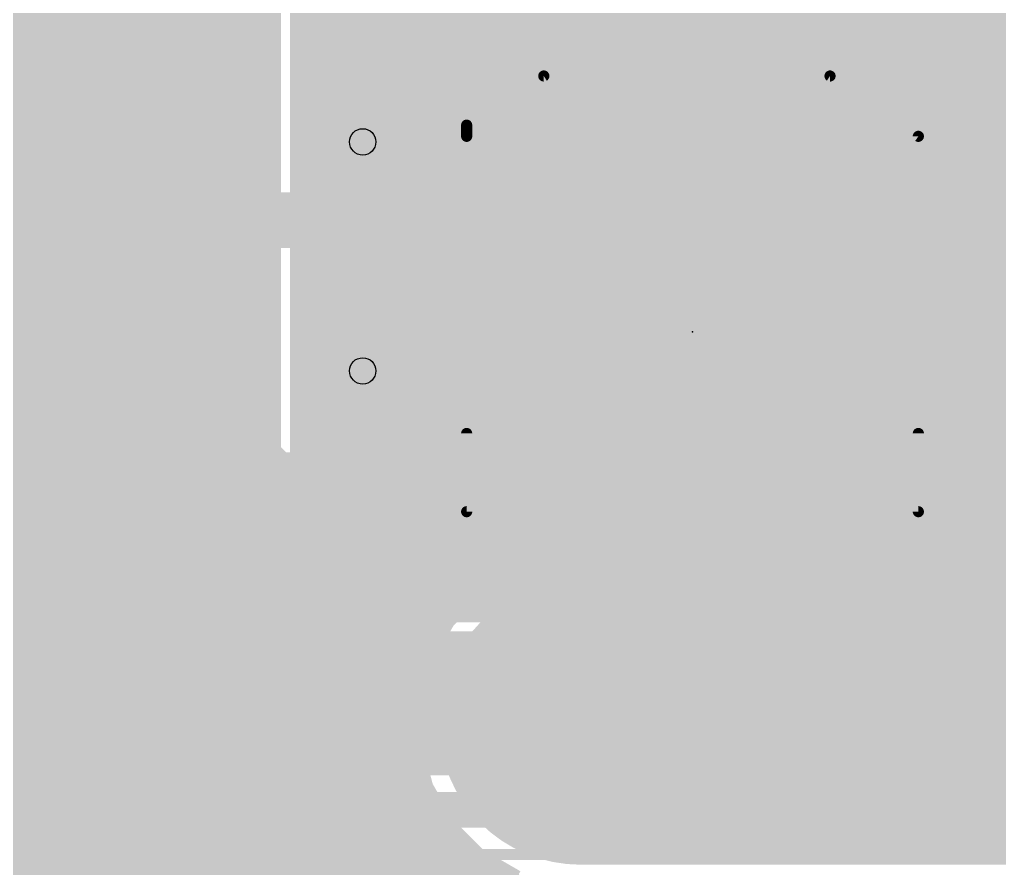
# Model space of a CAD drawing. Extents: x 0 to 10.8, y 0 to 6.1.
# Drawn here: x 7.958 to 8.835, y 2.743 to 3.502 of the extents above; entities that cross this region are included whole.
import ezdxf

# ---------------------------------------------------------------- set-up
doc = ezdxf.new("R2010")
doc.units = 0
for name, color, linetype in [('1', 22, 'CONTINUOUS'), ('116', 253, 'CONTINUOUS'), ('16', 175, 'CONTINUOUS'), ('18', 82, 'CONTINUOUS'), ('21', 253, 'CONTINUOUS'), ('23', 7, 'CONTINUOUS'), ('29', 253, 'CONTINUOUS'), ('30', 253, 'CONTINUOUS'), ('31', 253, 'CONTINUOUS'), ('44', 253, 'CONTINUOUS'), ('51', 253, 'CONTINUOUS')]:
    doc.layers.add(name, color=color, linetype=linetype)

# ---------------------------------------------------------------- blocks, each defined once
blk = doc.blocks.new('RECT')
blk.add_solid([(-0.5, -0.5), (0.5, -0.5), (-0.5, 0.5), (0.5, 0.5)])
blk = doc.blocks.new('SQUAREV')
blk.add_solid([(-0.5, -0.5), (0.5, -0.5), (-0.5, 0.5), (0.5, 0.5)])

msp = doc.modelspace()

# ---------------------------------------------------------------- linework, layer by layer
at = {"layer": '1'}
for points, const_width in [([(8.582661, 3.307079), (8.582661, 3.720465)], 0.254), ([(8.184047, 3.634484), (8.184047, 3.370854)], 0.016), ([(6.39528, 3.504), (8.184047, 3.504)], 0.016), ([(6.386043, 3.488), (8.184047, 3.488)], 0.016), ([(6.372343, 3.472), (8.184047, 3.472)], 0.016), ([(6.355713, 3.456), (8.184047, 3.456)], 0.016), ([(6.328008, 3.44), (8.184047, 3.44)], 0.016), ([(8.560047, 3.322858), (8.566882, 3.322858)], 0.254), ([(8.566882, 3.322858), (8.582661, 3.307079)], 0.254), ([(5.823693, 3.424), (8.184047, 3.424)], 0.016), ([(5.807693, 3.408), (8.184047, 3.408)], 0.016), ([(5.791693, 3.392), (8.184047, 3.392)], 0.016), ([(5.775693, 3.376), (8.184047, 3.376)], 0.016), ([(8.184047, 3.370854), (7.798248, 3.370854)], 0.016), ([(7.788701, 3.322858), (8.560047, 3.322858)], 0.05), ([(7.808583, 3.274858), (8.184047, 3.274858)], 0.016), ([(8.184047, 3.274858), (8.184047, 3.116228)], 0.016), ([(7.79772, 3.264), (8.184047, 3.264)], 0.016), ([(7.78172, 3.248), (8.184047, 3.248)], 0.016), ([(7.76572, 3.232), (8.184047, 3.232)], 0.016), ([(7.74972, 3.216), (8.184047, 3.216)], 0.016), ([(7.736839, 3.2), (8.184047, 3.2)], 0.016), ([(7.736839, 3.184), (8.184047, 3.184)], 0.016), ([(7.736839, 3.168), (8.184047, 3.168)], 0.016), ([(7.736839, 3.152), (8.184047, 3.152)], 0.016), ([(7.736839, 3.136), (8.184047, 3.136)], 0.016), ([(7.736839, 3.12), (8.184047, 3.12)], 0.016), ([(8.184047, 3.116228), (8.193417, 3.106858)], 0.016), ([(7.736839, 3.104), (9.310677, 3.104)], 0.016), ([(8.193417, 3.106858), (8.951673, 3.106858)], 0.016), ([(7.736839, 3.088), (9.310677, 3.088)], 0.016), ([(7.736839, 3.072), (9.312142, 3.072)], 0.016), ([(7.612055, 3.056), (9.318768, 3.056)], 0.016), ([(7.596055, 3.04), (9.329142, 3.04)], 0.016), ([(7.580055, 3.024), (9.345256, 3.024)], 0.016), ([(8.440295, 3.022854), (8.402146, 3.012634)], 0.016), ([(8.640295, 3.022854), (8.440295, 3.022854)], 0.016), ([(9.348028, 3.022854), (8.640295, 3.022854)], 0.016), ([(7.564055, 3.008), (8.394122, 3.008)], 0.016), ([(8.402146, 3.012634), (8.367945, 2.992886)], 0.016), ([(7.548055, 2.992), (8.367059, 2.992)], 0.016), ([(8.367945, 2.992886), (8.340016, 2.964957)], 0.016), ([(8.460047, 2.872858), (8.660047, 2.872858)], 0.254), ([(8.660047, 2.872858), (9.689984, 2.872858)], 0.254), ([(7.532055, 2.976), (8.351059, 2.976)], 0.016), ([(8.340016, 2.964957), (8.320268, 2.930756)], 0.016), ([(7.516055, 2.96), (8.337157, 2.96)], 0.016), ([(7.500055, 2.944), (8.327917, 2.944)], 0.016), ([(7.484055, 2.928), (8.319531, 2.928)], 0.016), ([(8.320268, 2.930756), (8.310047, 2.892606)], 0.016), ([(7.468055, 2.912), (8.315244, 2.912)], 0.016), ([(7.452055, 2.896), (8.310957, 2.896)], 0.016), ([(8.310047, 2.892606), (8.310047, 2.853106)], 0.016), ([(7.436055, 2.88), (8.310047, 2.88)], 0.016), ([(7.420055, 2.864), (8.310047, 2.864)], 0.016), ([(8.310047, 2.853106), (8.320268, 2.814957)], 0.016), ([(7.404055, 2.848), (8.311413, 2.848)], 0.016), ([(7.388055, 2.832), (8.315701, 2.832)], 0.016), ([(7.372055, 2.816), (8.319988, 2.816)], 0.016), ([(8.320268, 2.814957), (8.340016, 2.780756)], 0.016), ([(7.356055, 2.8), (8.328902, 2.8)], 0.016), ([(7.340055, 2.784), (8.338142, 2.784)], 0.016), ([(8.340016, 2.780756), (8.367945, 2.752827)], 0.016), ([(7.324055, 2.768), (8.352772, 2.768)], 0.016), ([(8.367945, 2.752827), (8.402146, 2.733079)], 0.016), ([(7.665697, 2.752), (8.369374, 2.752)], 0.016), ([(7.773472, 2.736), (8.397083, 2.736)], 0.016)]:
    msp.add_lwpolyline(points, dxfattribs=dict(at, const_width=const_width))
for points, const_width in [([(8.184047, 3.5, 1), (8.184047, 3.508)], 0.008), ([(8.184047, 3.484, 1), (8.184047, 3.492)], 0.008), ([(8.184047, 3.468, 1), (8.184047, 3.476)], 0.008), ([(8.184047, 3.452, 1), (8.184047, 3.46)], 0.008), ([(8.184047, 3.436, 1), (8.184047, 3.444)], 0.008), ([(8.560047, 3.386358, 1), (8.560047, 3.259358)], 0.127), ([(8.611783, 3.36776, 1), (8.521981, 3.277957)], 0.127), ([(8.566882, 3.259358, 1), (8.566882, 3.386358)], 0.127), ([(8.184047, 3.42, 1), (8.184047, 3.428)], 0.008), ([(8.184047, 3.404, 1), (8.184047, 3.412)], 0.008), ([(8.53776, 3.262177, 1), (8.627563, 3.35198)], 0.127), ([(8.184047, 3.388, 1), (8.184047, 3.396)], 0.008), ([(8.184047, 3.372, 1), (8.184047, 3.38)], 0.008), ([(8.180047, 3.370854, 1), (8.188047, 3.370854)], 0.008), ([(8.184047, 3.366854, 1), (8.184047, 3.374854)], 0.008), ([(8.519161, 3.307079, 1), (8.646161, 3.307079)], 0.127), ([(8.560047, 3.310358, 1), (8.560047, 3.335358)], 0.025), ([(8.188047, 3.274858, 1), (8.180047, 3.274858)], 0.008), ([(8.184047, 3.270858, 1), (8.184047, 3.278858)], 0.008), ([(8.184047, 3.26, 1), (8.184047, 3.268)], 0.008), ([(8.184047, 3.244, 1), (8.184047, 3.252)], 0.008), ([(8.184047, 3.228, 1), (8.184047, 3.236)], 0.008), ([(8.184047, 3.212, 1), (8.184047, 3.22)], 0.008), ([(8.184047, 3.196, 1), (8.184047, 3.204)], 0.008), ([(8.184047, 3.18, 1), (8.184047, 3.188)], 0.008), ([(8.184047, 3.164, 1), (8.184047, 3.172)], 0.008), ([(8.184047, 3.148, 1), (8.184047, 3.156)], 0.008), ([(8.184047, 3.132, 1), (8.184047, 3.14)], 0.008), ([(8.186876, 3.119057, 1), (8.181219, 3.1134)], 0.008), ([(8.180047, 3.116228, 1), (8.188047, 3.116228)], 0.008), ([(8.184047, 3.116, 1), (8.184047, 3.124)], 0.008), ([(8.193417, 3.110858, 1), (8.193417, 3.102858)], 0.008), ([(8.190589, 3.10403, 1), (8.196246, 3.109687)], 0.008), ([(8.440295, 3.026854, 1), (8.440295, 3.018854)], 0.008), ([(8.44133, 3.018991, 1), (8.43926, 3.026718)], 0.008), ([(8.640295, 3.026854, 1), (8.640295, 3.018854)], 0.008), ([(8.640295, 3.018854, 1), (8.640295, 3.026854)], 0.008), ([(8.394122, 3.004, 1), (8.394122, 3.012)], 0.008), ([(8.401111, 3.016498, 1), (8.403181, 3.00877)], 0.008), ([(8.404146, 3.00917, 1), (8.400146, 3.016098)], 0.008), ([(8.460047, 2.936358, 1), (8.460047, 2.809358)], 0.127), ([(8.365945, 2.99635, 1), (8.369945, 2.989422)], 0.008), ([(8.370773, 2.990057, 1), (8.365116, 2.995714)], 0.008), ([(8.367059, 2.988, 1), (8.367059, 2.996)], 0.008), ([(8.660047, 2.936358, 1), (8.660047, 2.809358)], 0.127), ([(8.660047, 2.809358, 1), (8.660047, 2.936358)], 0.127), ([(8.351059, 2.972, 1), (8.351059, 2.98)], 0.008), ([(8.337187, 2.967785, 1), (8.342844, 2.962128)], 0.008), ([(8.34348, 2.962957, 1), (8.336552, 2.966957)], 0.008), ([(8.337157, 2.956, 1), (8.337157, 2.964)], 0.008), ([(8.327917, 2.94, 1), (8.327917, 2.948)], 0.008), ([(8.316804, 2.932756, 1), (8.323732, 2.928756)], 0.008), ([(8.324131, 2.929721, 1), (8.316404, 2.931791)], 0.008), ([(8.319531, 2.924, 1), (8.319531, 2.932)], 0.008), ([(8.315244, 2.908, 1), (8.315244, 2.916)], 0.008), ([(8.310957, 2.892, 1), (8.310957, 2.9)], 0.008), ([(8.314047, 2.892606, 1), (8.306047, 2.892606)], 0.008), ([(8.306183, 2.893641, 1), (8.313911, 2.891571)], 0.008), ([(8.310047, 2.876, 1), (8.310047, 2.884)], 0.008), ([(8.310047, 2.86, 1), (8.310047, 2.868)], 0.008), ([(8.313911, 2.854141, 1), (8.306183, 2.852071)], 0.008), ([(8.306047, 2.853106, 1), (8.314047, 2.853106)], 0.008), ([(8.311413, 2.844, 1), (8.311413, 2.852)], 0.008), ([(8.315701, 2.828, 1), (8.315701, 2.836)], 0.008), ([(8.323732, 2.816957, 1), (8.316804, 2.812957)], 0.008), ([(8.319988, 2.812, 1), (8.319988, 2.82)], 0.008), ([(8.316404, 2.813922, 1), (8.324131, 2.815992)], 0.008), ([(8.328902, 2.796, 1), (8.328902, 2.804)], 0.008), ([(8.342844, 2.783584, 1), (8.337187, 2.777927)], 0.008), ([(8.338142, 2.78, 1), (8.338142, 2.788)], 0.008), ([(8.336552, 2.778756, 1), (8.34348, 2.782756)], 0.008), ([(8.352772, 2.764, 1), (8.352772, 2.772)], 0.008), ([(8.369945, 2.756291, 1), (8.365945, 2.749363)], 0.008), ([(8.365116, 2.749998, 1), (8.370773, 2.755655)], 0.008), ([(8.369374, 2.748, 1), (8.369374, 2.756)], 0.008), ([(8.397083, 2.732, 1), (8.397083, 2.74)], 0.008)]:
    msp.add_lwpolyline(points, format="xyb", dxfattribs=dict(at, const_width=const_width))
at = {"layer": '116', "const_width": 0.007874}
for points in [[(8.265039, 3.383031, 1), (8.265039, 3.402717, 1), (8.265039, 3.383031)], [(8.265039, 3.178031, 1), (8.265039, 3.197717, 1), (8.265039, 3.178031)]]:
    msp.add_lwpolyline(points, format="xyb", dxfattribs=at)
at = {"layer": '16'}
for points, const_width in [([(8.184047, 3.639484), (8.184047, 2.956228)], 0.016), ([(6.386768, 3.504), (8.184047, 3.504)], 0.016), ([(6.377531, 3.488), (8.184047, 3.488)], 0.016), ([(6.361921, 3.472), (8.184047, 3.472)], 0.016), ([(6.340972, 3.456), (8.184047, 3.456)], 0.016), ([(6.302161, 3.44), (8.184047, 3.44)], 0.016), ([(4.86115, 3.424), (8.184047, 3.424)], 0.016), ([(4.87715, 3.408), (8.184047, 3.408)], 0.016), ([(4.89315, 3.392), (8.184047, 3.392)], 0.016), ([(4.90915, 3.376), (8.184047, 3.376)], 0.016), ([(4.92515, 3.36), (8.184047, 3.36)], 0.016), ([(4.94115, 3.344), (8.184047, 3.344)], 0.016), ([(4.95715, 3.328), (8.184047, 3.328)], 0.016), ([(4.97315, 3.312), (8.184047, 3.312)], 0.016), ([(4.98915, 3.296), (8.184047, 3.296)], 0.016), ([(5.00515, 3.28), (8.184047, 3.28)], 0.016), ([(5.02115, 3.264), (8.184047, 3.264)], 0.016), ([(5.03715, 3.248), (8.184047, 3.248)], 0.016), ([(5.05315, 3.232), (8.184047, 3.232)], 0.016), ([(5.06915, 3.216), (8.184047, 3.216)], 0.016), ([(5.08515, 3.2), (8.184047, 3.2)], 0.016), ([(5.10115, 3.184), (8.184047, 3.184)], 0.016), ([(5.11715, 3.168), (8.184047, 3.168)], 0.016), ([(5.13315, 3.152), (8.184047, 3.152)], 0.016), ([(7.484803, 3.136), (8.184047, 3.136)], 0.016), ([(7.495327, 3.12), (8.184047, 3.12)], 0.016), ([(7.497996, 3.104), (8.184047, 3.104)], 0.016), ([(7.494496, 3.088), (8.184047, 3.088)], 0.016), ([(7.482807, 3.072), (8.184047, 3.072)], 0.016), ([(7.46115, 3.056), (8.184047, 3.056)], 0.016), ([(7.44515, 3.04), (8.184047, 3.04)], 0.016), ([(7.42915, 3.024), (8.184047, 3.024)], 0.016), ([(7.41315, 3.008), (8.184047, 3.008)], 0.016), ([(7.39715, 2.992), (8.184047, 2.992)], 0.016), ([(7.38115, 2.976), (8.184047, 2.976)], 0.016), ([(7.36515, 2.96), (8.184047, 2.96)], 0.016), ([(8.184047, 2.956228), (8.193417, 2.946858)], 0.016), ([(8.193417, 2.946858), (8.946673, 2.946858)], 0.016), ([(7.34915, 2.944), (10.26387, 2.944)], 0.016), ([(7.33315, 2.928), (10.754087, 2.928)], 0.016), ([(7.31715, 2.912), (10.754087, 2.912)], 0.016), ([(7.30115, 2.896), (10.342264, 2.896)], 0.016), ([(7.28515, 2.88), (10.319701, 2.88)], 0.016), ([(7.26915, 2.864), (10.305335, 2.864)], 0.016), ([(7.25315, 2.848), (10.296098, 2.848)], 0.016), ([(9.117756, 2.833996), (7.239146, 2.833996)], 0.016), ([(5.74, 2.795), (9.11, 2.795)], 0.032), ([(8.885, 2.755), (5.725, 2.755)], 0.01)]:
    msp.add_lwpolyline(points, dxfattribs=dict(at, const_width=const_width))
at = {"layer": '16', "const_width": 0.008}
for points in [[(8.184047, 3.5, 1), (8.184047, 3.508)], [(8.184047, 3.484, 1), (8.184047, 3.492)], [(8.184047, 3.468, 1), (8.184047, 3.476)], [(8.184047, 3.452, 1), (8.184047, 3.46)], [(8.184047, 3.436, 1), (8.184047, 3.444)], [(8.184047, 3.42, 1), (8.184047, 3.428)], [(8.184047, 3.404, 1), (8.184047, 3.412)], [(8.184047, 3.388, 1), (8.184047, 3.396)], [(8.184047, 3.372, 1), (8.184047, 3.38)], [(8.184047, 3.356, 1), (8.184047, 3.364)], [(8.184047, 3.34, 1), (8.184047, 3.348)], [(8.184047, 3.324, 1), (8.184047, 3.332)], [(8.184047, 3.308, 1), (8.184047, 3.316)], [(8.184047, 3.292, 1), (8.184047, 3.3)], [(8.184047, 3.276, 1), (8.184047, 3.284)], [(8.184047, 3.26, 1), (8.184047, 3.268)], [(8.184047, 3.244, 1), (8.184047, 3.252)], [(8.184047, 3.228, 1), (8.184047, 3.236)], [(8.184047, 3.212, 1), (8.184047, 3.22)], [(8.184047, 3.196, 1), (8.184047, 3.204)], [(8.184047, 3.18, 1), (8.184047, 3.188)], [(8.184047, 3.164, 1), (8.184047, 3.172)], [(8.184047, 3.148, 1), (8.184047, 3.156)], [(8.184047, 3.132, 1), (8.184047, 3.14)], [(8.184047, 3.116, 1), (8.184047, 3.124)], [(8.184047, 3.1, 1), (8.184047, 3.108)], [(8.184047, 3.084, 1), (8.184047, 3.092)], [(8.184047, 3.068, 1), (8.184047, 3.076)], [(8.184047, 3.052, 1), (8.184047, 3.06)], [(8.184047, 3.036, 1), (8.184047, 3.044)], [(8.184047, 3.02, 1), (8.184047, 3.028)], [(8.184047, 3.004, 1), (8.184047, 3.012)], [(8.184047, 2.988, 1), (8.184047, 2.996)], [(8.184047, 2.972, 1), (8.184047, 2.98)], [(8.186876, 2.959057, 1), (8.181219, 2.9534)], [(8.184047, 2.956, 1), (8.184047, 2.964)], [(8.180047, 2.956228, 1), (8.188047, 2.956228)], [(8.193417, 2.950858, 1), (8.193417, 2.942858)], [(8.190589, 2.94403, 1), (8.196246, 2.949687)]]:
    msp.add_lwpolyline(points, format="xyb", dxfattribs=at)
at = {"layer": '21', "const_width": 0.01}
for points in [[(8.358047, 3.061858), (8.358047, 3.131858)], [(8.762047, 3.061858), (8.762047, 3.131858)], [(8.358047, 3.061858), (8.762047, 3.061858)]]:
    msp.add_lwpolyline(points, dxfattribs=at)
at = {"layer": '21', "const_width": 0.005}
for points in [[(8.360547, 3.131858, 1), (8.355547, 3.131858)], [(8.764547, 3.131858, 1), (8.759547, 3.131858)], [(8.358047, 3.064358, 1), (8.358047, 3.059358)], [(8.355547, 3.061858, 1), (8.360547, 3.061858)], [(8.759547, 3.061858, 1), (8.764547, 3.061858)], [(8.762047, 3.059358, 1), (8.762047, 3.064358)]]:
    msp.add_lwpolyline(points, format="xyb", dxfattribs=at)
at = {"layer": '23'}
msp.add_point((8.560047, 3.222858), dxfattribs=at)
at = {"layer": '44'}
for centre in [(8.265047, 3.392858), (8.265047, 3.187858)]:
    msp.add_circle(centre, 0.011811, dxfattribs=at)
at = {"layer": '51', "const_width": 0.01}
for points in [[(8.427047, 3.451858), (8.358047, 3.407858)], [(8.683047, 3.451858), (8.427047, 3.451858)], [(8.762047, 3.397858), (8.683047, 3.451858)], [(8.358047, 3.407858), (8.358047, 3.397858)], [(8.358047, 3.397858), (8.358047, 3.061858)], [(8.358047, 3.397858), (8.762047, 3.397858)], [(8.762047, 3.061858), (8.762047, 3.397858)]]:
    msp.add_lwpolyline(points, dxfattribs=at)
at = {"layer": '51', "const_width": 0.005}
for points in [[(8.427047, 3.454358, 1), (8.427047, 3.449358)], [(8.428391, 3.44975, 1), (8.425703, 3.453966)], [(8.684458, 3.453922, 1), (8.681636, 3.449794)], [(8.683047, 3.449358, 1), (8.683047, 3.454358)], [(8.360547, 3.407858, 1), (8.355547, 3.407858)], [(8.356703, 3.409966, 1), (8.359391, 3.40575)], [(8.360547, 3.397858, 1), (8.355547, 3.397858)], [(8.358047, 3.400358, 1), (8.358047, 3.395358)], [(8.355547, 3.397858, 1), (8.360547, 3.397858)], [(8.764547, 3.397858, 1), (8.759547, 3.397858)], [(8.760636, 3.395794, 1), (8.763458, 3.399922)], [(8.762047, 3.395358, 1), (8.762047, 3.400358)], [(8.355547, 3.061858, 1), (8.360547, 3.061858)], [(8.759547, 3.061858, 1), (8.764547, 3.061858)]]:
    msp.add_lwpolyline(points, format="xyb", dxfattribs=at)

# ---------------------------------------------------------------- block references
at = {"layer": '1', "xscale": 0.505, "yscale": 0.745, "rotation": 90}
msp.add_blockref('RECT', (8.572547, 3.375358), dxfattribs=at)
at = {"layer": '1'}
for p, xscale, yscale in [((8.560047, 3.322858), 0.45, 0.35), ((8.460047, 2.872858), 0.082, 0.15), ((8.660047, 2.872858), 0.082, 0.15)]:
    msp.add_blockref('RECT', p, dxfattribs=dict(at, xscale=xscale, yscale=yscale))
at = {"layer": '16', "xscale": 0.67, "yscale": 0.74, "rotation": 90}
msp.add_blockref('RECT', (8.570047, 3.297858), dxfattribs=at)
at = {"layer": '18', "xscale": 0.039622, "yscale": 0.039622}
for p in [(8.265047, 3.392858), (8.265047, 3.392858), (8.265047, 3.187858), (8.265047, 3.187858)]:
    msp.add_blockref('SQUAREV', p, dxfattribs=at)
at = {"layer": '21', "xscale": 0.056, "yscale": 0.098}
for p in [(8.460047, 3.006858), (8.560047, 3.006858), (8.660047, 3.006858)]:
    msp.add_blockref('RECT', p, dxfattribs=at)
at = {"layer": '29'}
for name, p, xscale, yscale in [('RECT', (8.560047, 3.322858), 0.458, 0.358), ('SQUAREV', (8.265047, 3.392858), 0.047622, 0.047622), ('SQUAREV', (8.265047, 3.187858), 0.047622, 0.047622), ('RECT', (8.460047, 2.872858), 0.09, 0.158), ('RECT', (8.660047, 2.872858), 0.09, 0.158)]:
    msp.add_blockref(name, p, dxfattribs=dict(at, xscale=xscale, yscale=yscale))
at = {"layer": '30', "xscale": 0.047622, "yscale": 0.047622}
for p in [(8.265047, 3.392858), (8.265047, 3.187858)]:
    msp.add_blockref('SQUAREV', p, dxfattribs=at)
at = {"layer": '31'}
for p, xscale, yscale in [((8.560047, 3.322858), 0.45, 0.35), ((8.460047, 2.872858), 0.082, 0.15), ((8.660047, 2.872858), 0.082, 0.15)]:
    msp.add_blockref('RECT', p, dxfattribs=dict(at, xscale=xscale, yscale=yscale))
at = {"layer": '51', "yscale": 0.056}
for p, xscale in [((8.460047, 2.929858), 0.056), ((8.660047, 2.929858), 0.056), ((8.460047, 2.875858), 0.044), ((8.660047, 2.875858), 0.044)]:
    msp.add_blockref('RECT', p, dxfattribs=dict(at, xscale=xscale))

doc.saveas('drawing.dxf')
